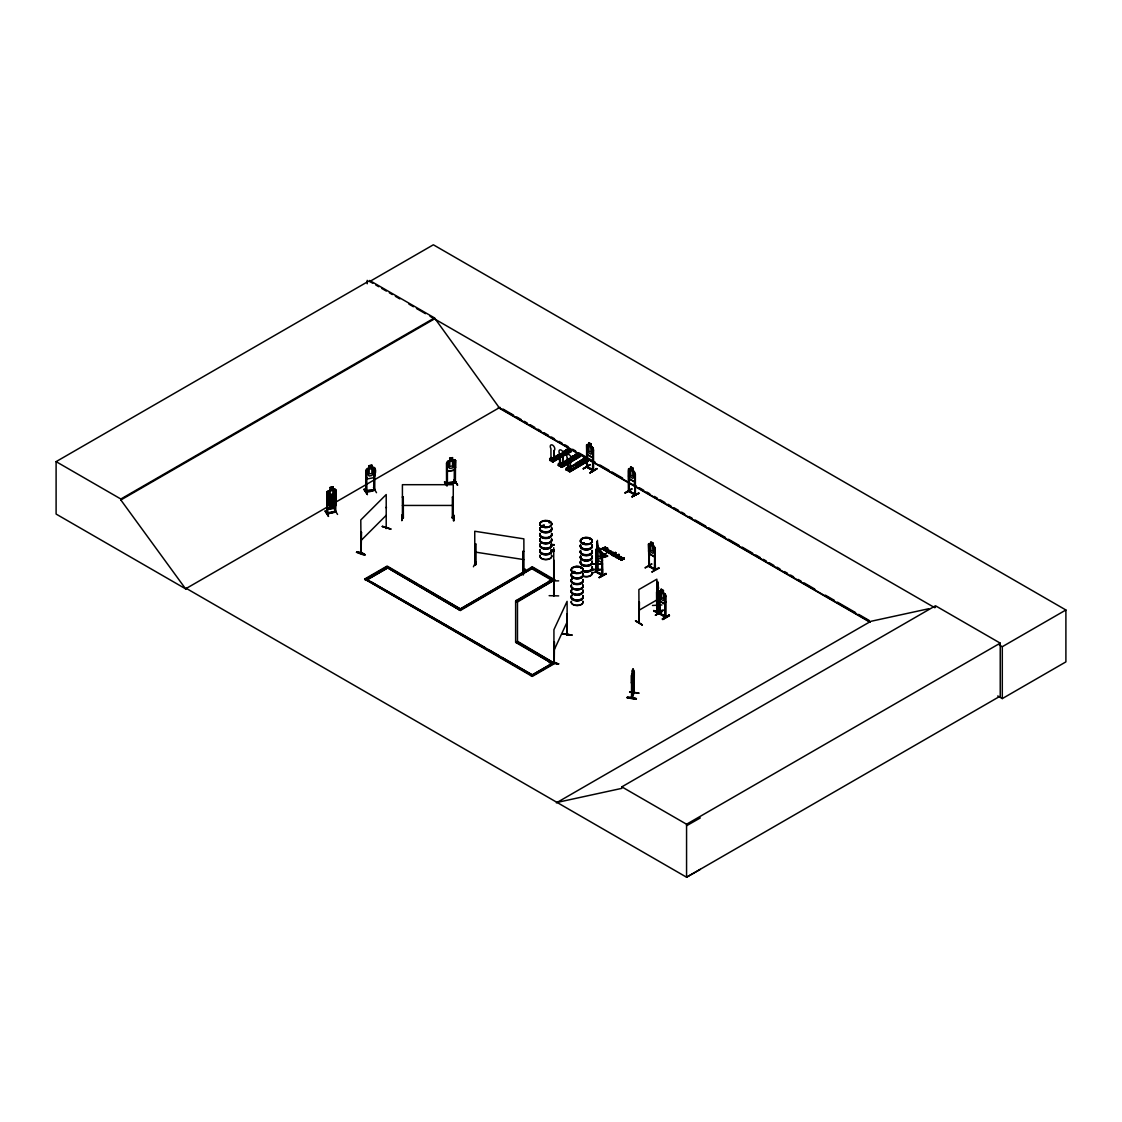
<?xml version="1.0" encoding="UTF-8"?>
<svg xmlns="http://www.w3.org/2000/svg" width="1122" height="1122" viewBox="0 0 1122 1122"><rect width="100%" height="100%" fill="white"/><g stroke="black" fill="none" stroke-linecap="round" stroke-linejoin="round"><path stroke-width="1.5" d="M517.48 601.294L516.176 600.536L517.48 601.294L517.48 642.163L515.629 642.163L515.629 601.294L517.48 601.294L554.745 579.779L517.48 601.939L515.629 601.294M597.367 545.278L597.339 546.695M549.135 580.901L558.658 580.873M597.213 543.749L597.325 541.744L597.409 550.187M597.255 548.924L597.241 550.678M597.227 549.724L597.255 548.321M554.142 450.441L553.679 460.188C551.028 457.678 550.159 458.632 553.819 460.104L554.142 450.441A3.184 1.851 59.5 0 0 554.142 446.78A3.184 1.851 59.5 0 0 550.93 444.957A3.184 1.851 59.5 0 0 550.93 448.632L550.972 458.688L551.954 458.141M562.388 465.209L562.851 455.476A3.184 1.851 59.5 0 0 562.851 451.801A3.184 1.851 59.5 0 0 559.64 449.992A3.184 1.851 59.5 0 0 559.64 453.653C558.98 458.603 559.808 466.766 560.902 462.881M562.529 465.125L562.992 455.392M570.158 469.697L570.621 459.964A3.184 1.851 59.5 0 0 570.621 456.289A3.184 1.851 59.5 0 0 567.409 454.48A3.184 1.851 59.5 0 0 567.409 458.141L567.886 468.407L570.158 469.697L570.425 459.978M633.72 680.465C635.164 670.704 632.093 690.128 631.462 682.541M553.903 663.13L554.492 661.826L553.903 663.13L558.672 663.845L549.443 662.036L549.317 662.751L558.672 663.845L553.931 663.074L553.931 629.694L567.087 601.35L567.213 635.29L567.466 633.972L566.792 634.365M554.142 641.826L554.226 663.172L554.464 641.882M658.558 595.305L658.305 597.311L658.474 595.375M657.59 595.53L657.66 605.95L657.113 605.389M658.446 609.961L657.548 605.403M657.296 588.924L657.983 593.524L658.095 585.824L658.909 610.803L657.506 605.431M361.508 532.249L360.793 532.585L361.508 532.249L361.088 553.483L360.793 519.977L386.206 494.55L386.206 528.42M361.522 553.034L361.27 552.108M385.73 527.649L386.543 527.214L386.024 528.49M631.574 675.739L631.546 698.08L634.196 692.555M631.546 697.253L631.504 697.954M634.323 692.933L634.323 692.05L633.734 692.597M626.96 697.688C632.57 695.402 645.066 701.797 626.974 697.604M636.174 699.09L627.086 697.323L636.3 698.81M559.527 463.723L563.623 465.798L563.356 464.298L561.519 466.457L558.644 464.831L560.215 462.516L558.377 463.596L558.784 465.518L568.097 460.174M550.86 460.315L550.86 458.042L551.898 458.632L551.898 460.904L552.501 458M568.195 468.533L568.742 467.383L568.377 470.427L567.984 467.004L566.147 468.084L566.147 469.431L585.123 459.613M567.732 468.547C570.257 467.664 567.185 467.411 568.461 468.281M635.557 620.704L642.345 624.954L635.585 620.648M631.728 674.238L631.546 675.767L633.706 670.185L633.734 693.354M356.473 552.347C360.723 550.089 373.626 559.541 356.501 552.262M579.218 464.298L579.485 463.484L577.914 463.344M579.485 464.017C579.134 461.479 575.881 464.788 578.994 464.171M543.567 526.064L541.758 525.923A5.933 3.422 0 0 1 544.296 525.11M549.57 521.772L549.331 521.632M549.471 522.151L548.967 521.884M574.787 571.729L573.062 571.996L573.833 571.421M574.843 571.911L573.987 572.29M582.613 542.753L583.819 542.711L583.454 543.385M581 567.942L580.635 568.237M589.892 539.331L589.807 539.556M589.611 539.289L589.639 538.869M631.868 679.623L632.275 680.788C634.477 677.015 633.032 660.549 631.868 674.855L631.854 698.122L632.107 676.832M326.811 513.02L327.806 512.81M326.811 513.778L335.829 511.309M560.004 464.073L561.14 463.246M374.818 489.346C374.187 490.09 371.985 491.871 365.912 492.081L365.898 471.114L366.712 470.96L366.908 491.871L366.81 490.945L365.954 491.338M374.678 489.346L374.608 490.118L365.954 491.801M374.019 469.711L374.047 490.51L373.907 469.529L374.832 469.543L373.907 469.529M447.229 484.129C467.874 480.006 442.713 481.969 447.44 484.367L447.355 463.4L446.542 463.568L446.556 484.522L455.56 482.726L455.462 482.025M455.462 481.801L446.612 484.283M454.662 462.152L455.476 461.998L454.55 461.969L454.55 482.726M617.927 557.76L618.699 558.616A1.487 0.856 0 0 0 619.653 558.77L621.742 557.564A1.487 0.856 0 0 0 621.476 557.017L620.971 556.722A1.501 0.87 0 0 0 620.003 556.568C610.62 559.457 621.756 555.727 617.198 555.39L614.758 556.274L618.432 556.217L616.413 557.662M621.742 557.999L619.653 559.205A1.487 0.856 0 0 1 618.699 559.051C617.591 555.979 621.518 553.679 616.413 557.227M596.301 552.823L596.245 551.645M552.403 457.986L551.8 458.66M552.347 458.071L551.982 458.758M549.696 460.104L552.501 458.547M560.144 463.891L561.28 463.218M568.013 467.888L571.393 470.272L571.126 468.772L569.289 470.945L566.414 469.319L568.251 467.159M568.616 467.776L567.494 467.467L567.339 469.838L567.339 467.565L571.126 469.866L571.126 468.772M592.444 457.524L593.328 455.49L592.5 457.636L587.297 454.634L586.624 444.845L588.91 445.168L587.802 445.56L587.802 450.329L588.91 453.008L590.971 454.2L592.079 452.797L591.112 443.891L591.112 446.444L592.542 447.271L587.395 444.298M601.588 562.304L602.472 560.285M602.402 560.229L601.644 562.431L596.441 559.429L595.768 556.484M634.351 481.801L635.178 479.655L634.351 481.801L629.162 478.799L628.544 475.812M654.35 556.652L655.234 547.76L652.948 545.629M649.203 553.763L648.6 550.79L649.203 553.763L654.407 556.764L655.164 554.563M664.785 603.973L665.598 601.897M659.035 598.11L659.638 601.097L664.841 604.099L665.669 601.953M597.886 569.653L597.858 558.784M327.147 497.747L328.115 494.928L335.029 493.484L335.927 495.826L334.917 493.526M327.245 497.733L328.185 494.998M327.105 498.519L328.017 500.875L334.889 499.374L335.759 496.569M334.889 499.374L335.899 496.625M327.175 491.632C329.055 497.859 321.944 514.732 334.973 507.425L335.983 504.676L335.899 489.753L334.819 489.024L327.077 491.618L326.965 513.988L326.909 493.007L327.834 493.007L326.909 493.007M366.095 476.64L367.006 479.01L373.949 477.621L374.832 474.83M373.949 477.621L374.958 474.887M446.738 469.094L447.65 471.45L454.592 470.076L455.602 467.327M551.856 458.898L551.589 458.772M325.128 510.917L328.55 516.443L325.128 511.197M367.357 494.171L364.285 488.954L367.343 494.493M657.618 582.36L656.791 612.864L656.552 591.967M554.072 580.565L553.735 581.294M553.735 547.676L553.721 595.445M553.665 595.74L553.721 594.716M554.058 595.445L554.058 594.716M475.588 543.988L474.746 543.861L475.588 543.988L475.602 564.801M475.896 561.856L473.428 566.778M475.476 564.759L474.662 563.861L475.686 564.226M523.862 572.22L522.936 572.08L523.118 551.154L523.104 572.164L523.96 572.234L523.862 538.855L474.746 531.253L474.816 564.703L475.686 564.773L475.672 543.805M523.862 551.463L523.034 551.337M522.936 571.547L524.03 571.266L523.147 571.897M522.922 574.773L525.222 569.05L523.301 574.843M566.848 635.248L567.087 613.958L566.848 635.248L567.466 633.972M562.655 633.986L572.01 635.052L562.655 633.551M567.255 634.435L566.862 635.192L567.437 634.715M567.816 467.874L567.774 468.561M583.272 468.828L590.018 464.929M625.122 492.993L631.868 489.094M592.43 573.3L599.12 569.724M651.602 563.959L645.234 567.634M655.627 615.263L662.359 611.392M553.931 650.451L567.087 622.107M632.415 670.704L632.892 669.666L632.415 671.559M634.309 672.106L634.112 693.396L633.607 670.171M629.694 691.755L638.797 693.073M631.574 698.024L633.944 692.835M638.895 693.172L629.582 691.937M402.209 514.816L401.816 520.72L402.279 515.208M402.195 515.138L402.293 520.285M587.269 446.682L586.652 446.332L587.269 467.439C588.615 465.63 585.109 466.373 587.241 467.495L587.493 453.47M592.472 447.313L593.328 448.632L593.019 470.413M628.544 490.566L629.428 490.721L629.063 491.604L628.432 490.454L629.091 490.903M635.08 494.353L634.715 493.778M649.4 552.613L649.147 566.624L648.53 543.988L650.816 544.31M661.167 589.12L663.453 590.354L663.312 592.991L664.42 594.492L664.42 599.246L663.312 600.663L661.251 599.471L660.143 596.778L660.143 592.023L661.251 591.799C660.507 585.011 662.709 594.183 659.736 590.761L658.965 591.308L659.582 613.944L659.231 592.654M663.453 592.907L665.669 595.095L665.669 617.409C666.328 615.627 662.583 615.445 659.231 612.668M664.897 617.002L665.22 596.119L665.023 617.072M658.348 610.284L658.796 609.442M360.709 552.585L361.522 552.276M326.909 513.006C345.871 508.518 325.156 515.391 327.75 513.049M327.806 513.792L327.708 492.824M334.833 512.039L334.833 491.282L335.759 491.282L334.959 491.464M335.744 511.309L335.688 512.095L327.133 513.946M335.744 512.067L335.759 489.753M334.903 497.228L328.115 498.617L327.175 499.697L330.106 498.168L330.134 491.043L332.869 490.454L332.954 497.649L334.412 498.182L334.412 502.951L332.954 505.307L330.205 505.896L328.746 504.157L328.746 499.388L330.134 497.046L332.869 496.443L334.328 498.168L334.328 502.937L332.869 504.115L333.01 506.779L330.078 507.425L333.01 506.779M635.529 621.055L642.317 624.912M562.907 454.648L562.725 453.919M571.617 459.683L570.411 458.575M600.943 552.585L601.126 552.333A1.935 1.108 0 0 0 601.069 551.589L599.597 550.734M552.585 458.211L551.996 458.463M543.511 525.98L542.052 525.769L542.922 526.442A5.947 3.436 0 0 0 541.631 526.961M583.65 542.669L582.598 543.02L583.959 542.824M574.604 572.01L573.819 572.276M617.998 557.985L620.284 556.905L621.476 557.452M604.407 556.33C613.636 554.128 598.25 559.583 603.608 556.512C608.11 551.098 602.486 559.78 605.656 554.773M603.608 556.947L605.179 554.492M327.105 491.674L330.092 490.132L330.008 487.523L332.968 486.934L330.008 487.523M335.801 502.614L334.917 503.666L328.185 505.124M333.01 504.227L335.927 502.684M374.86 474.887C377.343 467.523 373.458 465.279 366.992 468.645L366.053 469.739L366.109 492.067M449.684 460.749L446.696 462.194L446.752 484.508M631.924 698.066L633.734 692.807M402.405 517.102C403.499 519.893 401.746 515.741 403.373 517.508M402.307 517.859L403.373 518.055L403.275 497.102L402.405 497.102L403.275 497.102M452.292 517.523L453.358 517.102M386.501 507.256L385.786 507.593M390.793 528.981L382.504 526.26M360.793 540.734L386.206 515.307M602.135 554.058L601.687 552.066L600.186 551.281L600.256 548.686L598.054 547.41M603.019 554.492L603.257 553.37L601.785 552.88M328.746 499.388L330.205 498.224L330.205 495.672M577.704 463.218L577.942 464.396L579.387 463.947M609.737 552.248L608.643 552.767L605.235 550.201L608.222 549.373L608.994 550.131L608.376 551.253L607.381 549.514L605.333 551.239L606.96 552.024L610.859 551.435L609.484 550.748L610.873 551.94L609.821 551.898M608.04 550.944C605.095 547.845 611.799 551.912 606.076 550.032C606.553 552.473 607.17 551.687 606.273 549.892M541.884 525.657L543.483 525.657M574.38 572.234L574.127 571.421M574.632 572.374L573.37 572.262M630.69 469.375L628.474 469.01L628.446 491.296L635.108 495.068L635.108 472.783L632.892 470.651L633.93 472.194L633.93 476.962L632.822 478.365L630.76 477.173L629.652 474.48L630.69 466.822L632.962 468.056L632.962 470.609M628.544 469.094L629.288 468.575M595.838 549.724L596.539 549.093L595.768 549.64L595.796 571.968L596.175 571M452.39 517.116L453.246 517.102M453.232 517.312L452.32 517.326M453.302 518.098L452.32 518.083L452.39 497.116L453.26 497.298L452.39 497.116M600.256 552.683L601.126 551.898A1.935 1.108 0 0 0 601.069 551.154L599.765 550.397M657.057 605.515L658.558 610.775M602.795 554.198L601.785 553.314M599.765 552.403L600.565 551.421L599.765 550.832M474.732 563.665L475.672 563.805M474.732 564.422L475.644 564.548M567.452 449.431L571.407 451.647L552.627 461.927L560.201 457.481M550.103 460.525L568.644 450.104L550.061 460.469L549.668 458.575L551.505 457.495M552.417 461.605L571.14 451.184L567.718 449.277L562.823 452.166L566.231 454.087L562.823 452.166M571.168 451.367L570.2 450.974L570.958 451.409M552.809 461.998L553.076 460.497L554.913 459.417L552.809 460.343L552.809 461.423L549.934 459.796L551.772 457.636M558.181 465.181L562.038 467.341L568.069 463.779M571 461.969L580.116 456.668L576.456 454.48M558.756 465.49L575.852 456.023M559.065 465.504L568.055 460.006M579.653 456.444L560.874 466.682L561.603 467.103L579.836 456.219L576.428 454.298L558.097 465.111M579.836 456.219L578.994 456.065M579.836 455.953L561.309 466.92L563.623 464.438M584.45 459.249L565.867 469.599L569.808 471.829L587.886 461.156L584.197 458.519C579.429 459.543 586.357 463.456 587.605 460.441M565.951 469.669L584.197 458.519M584.015 459.01L587.648 460.876L568.714 471.212M569.289 471.521L569.555 470.006L571.393 468.926M639.175 601.995L639.119 623.103L639.414 602.135M653.803 610.508L660.563 614.379L653.663 610.578M559.64 453.653L560.369 463.47M562.823 451.886L564.661 450.806L568.069 453.008L564.661 450.806M565.881 450.09C575.923 454.494 561.014 450.623 567.718 449.01M553.903 457.425L560.187 453.723M553.988 457.495L560.229 453.891M564.52 451.282L567.746 449.445M554.352 457.692L567.9 449.698M566.905 450.707L549.85 460.357M552.15 461.633L570.467 450.82M571.126 450.932L562.767 456.121M567.409 458.141L568.111 468.365M571.533 456.92C581.575 461.324 566.666 457.453 573.37 455.841L576.778 458.028L573.37 455.841M574.59 455.111C584.632 459.529 569.724 455.658 576.428 454.031M570.593 458.281L577.115 454.845M570.817 458.421L576.428 454.298M559.247 465.798L568.237 460.427M571.252 458.66L575.768 455.995M559.555 463.077L560.762 463.568L560.607 465.939L560.621 463.344M560.86 466.654L579.176 455.841M561.813 467.047L567.83 463.498M570.846 461.717L579.836 456.359M581.084 464.284C579.836 467.299 572.907 463.386 577.676 462.362L581.084 464.564L577.676 462.362M584.548 462.25C583.3 465.265 576.371 461.352 581.14 460.329L584.548 462.516L581.14 460.329M582.963 460.132L566.315 469.866L567.073 470.272M566.358 469.908L583.622 460.511M568.63 471.142L586.946 460.329M568.896 471.128L587.605 460.707M569.78 471.815L587.872 461.17M554.114 595.74L554.058 560.285M186.42 588.447L185.691 588.882L56.1 514.058L56.1 461.633L369.755 280.542L434.509 317.919L499.262 407.735L869.999 621.784M369.755 280.542L369.755 281.51L433.358 244.792L1065.9 609.989L1065.9 661.882L1002.297 698.599L997.753 695.963M56.1 461.633L120.853 499.01L434.509 317.919M700.296 869.382L686.566 877.208L186.336 588.405L185.593 588.826L120.853 499.977L434.509 318.886M185.593 588.826L326.923 507.228M334.482 502.866L499.991 407.314M586.624 444.845L586.652 467.173M516.176 642.05L552.122 663.453L516.176 642.696L517.48 641.293L554.745 663.453L532.277 676.426L364.678 579.022L387.146 566.049L460.371 608.966L419.923 585.614M364.678 579.667L387.146 566.694L416.921 583.889M593.258 448.674L592.444 447.383M386.964 568.321L365.996 580.425L388.464 567.452M592.64 470.637L592.64 449.796L593.496 450.006L593.566 470.805L586.89 466.962L586.89 446.205M593.496 450.006L592.64 449.796M587.297 454.634L592.57 457.594M583.328 468.926L590.074 464.606L583.328 468.505M592.57 469.978L593.117 470.903M629.176 468.505L634.365 471.506M632.962 468.056L632.822 470.693M629.091 491.646L629.344 470.721M634.435 494.129L635.178 495.111L634.505 473.961L635.347 474.171L635.417 494.97L628.727 491.071L628.502 470.497L629.119 470.847M635.347 474.171L634.505 473.961M629.162 478.799L634.421 481.759M625.178 493.091L631.924 488.771L625.178 492.656M634.842 494.606L634.729 473.821M631.924 496.555L639.035 493.287L631.967 496.611M554.745 579.779L532.277 566.806L459.052 609.723M460.553 608.853L514.493 577.718M517.48 575.993L527.971 569.934M553.441 580.537L530.958 567.564L532.277 567.452L547.255 576.105M460.371 609.835L532.277 568.321L460.371 610.48L387.146 567.564L460.371 610.48M596.034 550.986L596.133 571.771L602.724 575.572L602.023 554.45L601.715 575.306L602.023 554.45M604.085 547.62L605.726 548.56C611.322 545.544 602.023 553.09 603.664 548.293L601.448 549.023L605.487 546.807M601.448 549.023L605.487 547.241M601.448 548.588L607.591 548.462M516.176 600.536L552.122 579.779L516.176 601.182M603.552 550.243L605.305 549.233M603.552 549.808L607.591 548.027M601.616 552.108L602.402 553.469L602.472 575.74L595.838 571.954M602.402 553.469L601.63 552.445M602.626 554.801L601.785 554.591M609.484 550.748C614.463 551.042 607.591 552.936 609.232 553.525L611.49 552.038L609.484 551.183M601.701 555.572L605.88 553.679L602.149 555.825M601.701 556.007L605.88 553.679M615.641 552.501C614.099 556.807 607.395 553.679 612.402 552.178A1.473 0.856 0 0 1 613.313 552.305A1.711 0.996 0 0 1 614.043 552.908L615.641 552.501L614.043 552.908M614.043 553.342A1.711 0.996 0 0 0 613.313 552.739A1.473 0.856 0 0 0 612.402 552.613L610.915 553.581L613.664 553.118L612.191 552.571L610.242 553.777L611.742 554.661M611.574 554.366L613.664 553.118M611.476 554.815L615.641 552.922M612.57 554.829C615.052 555.095 618.601 551.898 614.253 556.217A1.445 0.827 0 0 1 613.496 556.035C611.504 556.568 615.585 553.455 616.791 554.941M612.57 555.264L613.075 554.534M616.301 555.222L616.791 554.52M614.758 556.274L618.937 554.394L617.591 555.6M614.758 556.708L618.937 554.829M617.591 555.166L618.937 554.394M622.542 557.69C621.911 558.027 624.407 558.209 624.07 557.69M622.542 558.125C618.797 561.491 621.714 559.443 624.07 558.111M622.472 558.518L620.634 559.668L621.883 560.327M623.299 558.125L624.127 559.037L621.181 559.92L621.883 559.906M648.53 543.988L648.937 566.091M649.301 543.441L654.449 546.414M648.797 545.334L649.484 566.456M653.018 543.034L653.986 551.926L652.878 553.328L650.816 552.136L649.708 549.457L650.816 541.758L653.018 543.034L653.018 545.587M601.715 574.759C607.451 575.712 585.965 567.283 602.598 574.745M606.301 573.875L599.218 577.62L606.006 573.356M599.218 577.62L606.048 573.721L599.246 577.213M655.164 547.76L655.234 570.074L654.547 569.766L654.785 548.798L655.458 569.948L648.726 566.049M655.388 549.149L654.547 548.924M654.407 556.764L649.259 553.721M645.178 567.956L651.882 564.071M516.176 642.696L517.48 641.938M654.477 569.106L655.024 570.046M655.164 569.289L649.231 566.077L654.715 568.966M659.077 568.237L652.036 571.925M665.907 616.511L665.907 617.268L659.231 613.411L659.105 591.35L664.883 593.734M638.881 610.326L656.861 599.947M659.638 601.097L664.841 604.099M551.94 663.565L530.958 675.668L553.441 662.695M364.678 579.022L532.277 675.781L554.745 662.807M655.669 614.954L662.036 611.28M655.29 615.179L662.415 611.069M665.023 616.315L659.904 613.271M662.415 619.288L669.189 614.996L662.415 618.853L662.793 619.498L669.525 615.557L662.793 619.484M662.457 618.881L669.203 615.024M556.344 802.875L870.742 621.35L928.665 608.755M557.073 802.44L621.826 788.359L621.826 786.859L935.482 605.768L1000.235 643.144L1000.235 696.117L686.566 877.208L686.566 824.235L1000.235 643.144M935.482 607.268L934.752 607.703L429.992 316.278M999.295 644.968L1002.297 646.707L1065.9 609.989M686.566 825.75L700.296 817.924M444.817 481.801L447.215 485.349M571.449 459.585L570.425 459.754M583.777 543.357L582.556 543.357M608.587 552.01L609.078 552.669M474.83 563.679L474.872 564.422M475.546 564.015L474.746 563.875M523.96 571.477L523.118 571.379M366.74 491.941C365.029 488.561 384.916 489.767 366.123 491.338M374.748 490.356L374.832 468.014L373.85 467.369M455.392 482.039L454.452 481.997L455.364 481.815M455.392 482.797L455.476 460.469M639.077 622.738L638.881 589.555L656.861 579.176L656.791 612.864M604.407 556.764L607.591 556.316M607.591 555.881L602.009 556.891L603.608 556.512M332.869 498.491L330.134 499.08C332.35 503.736 326.642 506.639 330.962 500.833L329.026 498.224L331.537 500.16L334.075 497.13L332.168 500.594L333.851 503.189L331.593 501.296L330.106 503.862L332.869 503.259L332.869 498.491L330.205 499.08L330.205 503.848L332.954 503.259M332.968 489.501L334.861 489.08M330.134 495.812L332.869 495.223M334.174 508.953L337.554 514.423M330.106 495.615C334.412 493.47 332.084 498.491 335.941 497.761M328.045 508.841L334.973 507.425M369.012 465.686L371.999 465.153L371.901 467.818L373.388 468.365L373.388 473.133L371.901 475.476L369.152 476.023L367.665 474.269L367.665 469.501L369.152 468.365L369.054 465.742M369.152 465.812L371.901 465.265M449.656 458.127L452.643 457.608L452.545 460.258L454.031 460.819L454.031 465.588L452.545 467.916L449.782 468.477L448.309 466.724L448.309 461.955L449.782 460.805L449.684 458.197M454.48 459.81L455.602 460.469L452.643 460.16M447.678 471.296L454.592 470.076M373.444 487.509L376.501 492.712M363.808 489.487L367.413 494.592M454.466 479.935L457.552 485.097L454.452 479.893M454.045 479.95L457.566 485.139M592.809 469.627C598.138 472.586 577.564 461.507 592.682 469.852M595.964 570.958L596.708 572.136M648.726 565.292L649.021 566.582M616.287 554.773L614.337 554.254L614.253 555.783A1.445 0.827 0 0 1 613.496 555.614L613.131 555.124M386.08 527.691L386.08 528.448L386.571 527.242M334.987 512.235L334.833 506.849M657.997 583.286L657.983 585.866M657.534 589.807L657.983 591.476L657.59 585.151M658.404 586.988L658.572 588.517M657.296 593.103L657.141 590.018L658.418 597.297M652.485 605.473L661.994 604.954M654.028 611.238C658.516 611.897 673.27 608.433 654.112 611.518M570.411 458.786L571.603 459.066M570.705 459.992L571.715 458.996M587.213 466.696L586.694 466.401M593.215 470.903L586.694 467.159M596.357 571.477L596.301 571.463M659.834 598.208L659.904 613.804L658.909 612.794L659.68 613.187M665.556 617.366L665.598 595.081L664.813 593.776M608.797 551.631L607.535 552.473L609.078 553.104M597.213 543.665L597.353 550.776M453.386 514.816L453.919 520.706L453.414 515.138M549.135 595.67L558.672 595.894M402.405 505.447L453.26 505.447M597.423 540.341L597.423 550.832M597.521 543.525L598.054 550.131L596.946 550.355L596.946 555.11L598.054 557.802L600.116 558.994L601.224 557.578L601.224 552.823L599.597 551.154M551.028 544.591L554.212 544.717M551.028 544.885L554.212 544.899M551.028 545.026L554.212 544.591M554.212 550.103L551.028 550.103L554.212 550.103L554.212 550.832L551.028 550.818L554.212 550.762M551.028 550.453L554.212 550.523M602.458 563.777L592.921 563.791L602.458 564.226M592.921 563.917L602.458 563.889M592.921 569.359L602.458 569.289M592.921 569.653L602.458 570.032M517.48 641.504L515.629 642.163M361.27 552.865L361.214 532.151M611.742 554.226C609.456 554.1 613.103 551.912 613.664 553.553M542.515 526.036L542.852 526.036A6.031 3.478 0 0 0 541.561 526.597M553.3 462.306L549.668 459.922M609.442 552.459L608.208 551.8L610.186 552.024M402.433 518.069L402.405 484.69L453.26 484.69L453.26 518.055L453.148 517.046M562.669 633.846L572.024 635.08M474.746 552.01L523.862 559.612M633.06 671.363L633.159 668.824M631.434 682.611L631.462 675.725M658.74 610.2L658.754 596.413M553.735 580.565L553.665 581.308M453.358 517.859L452.39 518.055L452.489 517.06M523.862 571.238L523.75 572.262M390.807 529.009L382.265 526.555M382.307 526.442L390.596 529.163M453.863 520.65L453.807 515.152M328.676 504.171L330.134 504.704L330.078 507.425M649.021 565.825L649.063 565.797M602.29 575.67L601.827 574.646M582.36 459.599L585.768 461.521M579.303 461.408L582.711 463.33M562.332 453.484L564.604 455.041L562.332 453.765M571.042 458.519L573.314 460.076L571.042 458.786M575.838 463.442L579.247 465.364M552.305 458.281L551.014 457.958L551.014 460.23M559.724 465.251L560.762 465.84M369.755 281.51L372.77 283.249M375.786 284.988L378.801 286.727M381.803 288.466L386.319 291.075M389.334 292.814L392.349 294.553M395.365 296.292L399.881 298.901M408.913 304.118L413.429 306.727M416.444 308.466L425.476 313.669M591.112 443.891L588.826 442.657L588.91 445.35M503.021 409.053L513.61 415.168M516.639 416.921L521.183 419.544M524.198 421.283L527.228 423.036M530.257 424.775L534.801 427.398M537.831 429.151L540.846 430.904M543.875 432.643L548.42 435.266M551.449 437.019L554.464 438.758M559.008 441.381L562.038 443.134M565.067 444.873L568.083 446.626M572.627 449.249L575.656 450.988M578.686 452.741L595.333 462.348M599.863 464.971L608.951 470.216M611.967 471.955L622.57 478.07M633.159 484.185L636.188 485.938M639.217 487.691L643.748 490.3M646.777 492.053L649.806 493.806M654.336 496.415L657.366 498.168M660.395 499.921L664.939 502.544M667.969 504.283L670.984 506.036M674.013 507.775L678.558 510.398M681.587 512.151L684.602 513.89M689.146 516.513L692.176 518.266M695.205 520.005L705.794 526.12M708.823 527.873L725.471 537.48M728.487 539.233L739.089 545.348M742.105 547.087L752.708 553.216M755.723 554.955L760.267 557.578M763.297 559.331L766.326 561.07M769.355 562.823L773.885 565.446M776.915 567.185L779.944 568.938M784.474 571.561L787.504 573.3M790.533 575.053L793.563 576.792M798.107 579.415L801.122 581.168M804.151 582.907L814.74 589.036M825.343 595.151L834.417 600.382M837.447 602.135L855.609 612.612M858.625 614.365L869.227 620.48M498.266 407.595L870.223 622.345M634.659 494.003L629.19 491.113L634.996 494.297M659.091 568.279L658.712 567.634L651.98 571.954M655.402 569.12L654.547 568.952M648.558 566.231L655.164 570.046M622.177 557.9L624.127 559.037M606.623 549.696L608.04 550.509M606.273 550.327L608.124 551.393M596.469 549.135L598.124 550.089L598.124 547.536M596.497 549.247L601.588 552.178M665.22 596.119L665.837 596.469L664.981 596.259M659.035 613.608L665.598 617.366M550.257 577.83L554.745 580.425M530.958 568.209L553.441 581.182M518.981 642.808L554.745 663.453M371.845 582.29L485.363 647.829M488.379 649.568L498.981 655.697M502.011 657.436L532.277 674.911L367.301 579.667M621.826 786.859L686.566 824.235M327.147 504.605L330.078 504.872M600.34 551.519L600.116 548.77M560.046 463.512L563.356 465.378L563.356 464.298M654.589 569.752L654.785 548.798M592.64 470.581L592.879 456.584M560.425 463.484L560.215 462.516M330.008 490.076L328.676 491.366L328.676 496.134L330.134 497.859L332.869 497.256L334.328 494.9L334.328 490.132L332.869 489.599L332.925 486.878M454.522 459.725L447.636 461.086M447.355 463.4L446.542 463.568M447.271 485.742L444.438 481.927L446.766 485.84M366.712 470.96L365.898 471.114M366.151 476.555L367.076 478.898M327.175 498.434L328.087 500.763M327.245 506.457L328.087 508.897M597.423 569.611L597.521 558.784M658.081 583.3L657.52 581.491L657.282 605.992M657.197 582.837L658.404 587.044M659.105 598.152L659.778 600.999M595.908 556.484L596.567 559.331M597.227 541.744L597.213 546.26M597.353 547.592L597.381 549.275M597.213 546.162L597.227 549.906M453.344 514.774L453.386 520.706M1002.297 646.707L1002.297 698.599M657.464 584.66L657.59 592.065M630.76 466.78L630.76 469.501M629.344 477.635L629.19 491.646M622.92 558.77L622.85 557.872M596.638 558.265L596.469 572.276L596.399 551.477M592.921 569.289L592.921 570.032M588.98 442.741L588.98 445.308M567.984 467.004L567.984 468.351M559.724 462.979L559.555 465.35M554.913 459.417L554.913 460.763M554.647 459.263L554.647 460.343M549.275 521.295L549.275 522.978M517.48 641.293L517.48 642.163M455.574 460.413L455.504 467.341M454.55 461.969L454.452 482.755M367.217 280.346L367.217 283.782M334.833 491.282L334.833 494.746M120.853 499.01L120.853 499.977M621.35 557.368A1.501 0.87 0 0 1 621.616 557.929M582.963 579.948A6.031 3.478 0 0 1 576.343 584.296A6.031 3.478 0 0 1 571.911 579.106M582.893 584.885A5.961 3.436 0 0 1 577.129 589.218A5.961 3.436 0 0 1 571.379 584.885M582.963 574.226A6.031 3.478 0 0 1 576.343 578.573A6.031 3.478 0 0 1 571.911 573.384M582.963 579.653A6.031 3.478 0 0 1 576.343 584.001A6.031 3.478 0 0 1 571.911 578.812M582.963 573.931A6.031 3.478 0 0 1 576.343 578.279A6.031 3.478 0 0 1 571.911 573.09M582.879 574.562A5.947 3.436 0 0 1 577.129 578.882A5.947 3.436 0 0 1 571.393 574.562M582.879 573.608A5.947 3.436 0 0 1 577.129 577.928A5.947 3.436 0 0 1 571.393 573.608M582.865 580.298A5.933 3.422 0 0 1 577.129 584.604A5.933 3.422 0 0 1 571.407 580.298M582.879 579.331A5.947 3.436 0 0 1 577.129 583.65A5.947 3.436 0 0 1 571.393 579.331M582.851 585.137A5.919 3.422 0 0 1 577.129 589.443A5.919 3.422 0 0 1 571.407 585.137M582.963 596.273A6.031 3.478 0 0 1 576.343 600.621A6.031 3.478 0 0 1 571.911 595.431M582.851 585.614A5.919 3.422 0 0 1 577.129 589.92A5.919 3.422 0 0 1 571.407 585.614M582.893 585.333A5.961 3.436 0 0 1 577.129 589.653A5.961 3.436 0 0 1 571.379 585.333M582.963 590.551A6.031 3.478 0 0 1 576.343 594.898A6.031 3.478 0 0 1 571.911 589.709M582.963 595.978A6.031 3.478 0 0 1 576.343 600.326A6.031 3.478 0 0 1 571.911 595.137M582.963 590.256A6.031 3.478 0 0 1 576.343 594.604A6.031 3.478 0 0 1 571.911 589.415M582.879 590.887A5.947 3.436 0 0 1 577.129 595.207A5.947 3.436 0 0 1 571.393 590.887M582.879 589.934A5.947 3.436 0 0 1 577.129 594.253A5.947 3.436 0 0 1 571.393 589.934M582.865 596.624A5.933 3.422 0 0 1 577.129 600.929A5.933 3.422 0 0 1 571.407 596.624M582.879 595.656A5.947 3.436 0 0 1 577.129 599.975A5.947 3.436 0 0 1 571.393 595.656M592.023 555.867A5.905 3.408 0 0 1 586.315 560.159A5.905 3.408 0 0 1 580.607 555.867M592.051 545.657A5.933 3.422 0 0 1 586.315 549.976A5.933 3.422 0 0 1 580.579 545.657M592.065 544.703A5.947 3.436 0 0 1 586.315 549.023A5.947 3.436 0 0 1 580.565 544.703M592.065 551.393A5.947 3.436 0 0 1 586.315 555.713A5.947 3.436 0 0 1 580.565 551.393M592.135 551.042A6.031 3.478 0 0 1 586.315 555.432A6.031 3.478 0 0 1 580.495 551.042M592.135 550.748A6.031 3.478 0 0 1 586.315 555.124A6.031 3.478 0 0 1 580.495 550.748M592.051 550.425A5.933 3.422 0 0 1 586.315 554.745A5.933 3.422 0 0 1 580.579 550.425M592.135 545.32A6.031 3.478 0 0 1 586.315 549.696A6.031 3.478 0 0 1 580.495 545.32M592.135 545.026A6.031 3.478 0 0 1 586.315 549.401A6.031 3.478 0 0 1 580.495 545.026M592.065 556.203A5.947 3.436 0 0 1 586.315 560.523A5.947 3.436 0 0 1 580.565 556.203M592.051 556.708A5.933 3.422 0 0 1 586.315 561.028A5.933 3.422 0 0 1 580.579 556.708M592.065 556.414A5.961 3.436 0 0 1 586.315 560.748A5.961 3.436 0 0 1 580.565 556.414M592.051 561.982A5.933 3.422 0 0 1 586.315 566.301A5.933 3.422 0 0 1 580.579 561.982M592.065 561.028A5.947 3.436 0 0 1 586.315 565.348A5.947 3.436 0 0 1 580.565 561.028M592.135 561.645A6.031 3.478 0 0 1 586.315 566.021A6.031 3.478 0 0 1 580.495 561.645M592.135 561.351A6.031 3.478 0 0 1 586.315 565.726A6.031 3.478 0 0 1 580.495 561.351M592.135 567.073A6.031 3.478 0 0 1 589.99 570.733A6.031 3.478 0 0 1 583.3 570.986M592.051 566.75A5.933 3.422 0 0 1 589.934 570.355A5.933 3.422 0 0 1 583.342 570.607M592.065 567.718A5.947 3.436 0 0 1 589.934 571.322A5.947 3.436 0 0 1 583.342 571.575M592.023 572.192A5.905 3.408 0 0 1 589.92 575.782A5.905 3.408 0 0 1 583.356 576.035M592.135 567.367A6.031 3.478 0 0 1 589.99 571.028A6.031 3.478 0 0 1 583.3 571.28M592.065 572.529A5.947 3.436 0 0 1 589.934 576.133A5.947 3.436 0 0 1 583.342 576.385M551.589 538.826A5.961 3.436 0 0 1 545.825 543.146A5.961 3.436 0 0 1 540.075 538.826M551.659 528.153A6.031 3.478 0 0 1 545.825 532.529A6.031 3.478 0 0 1 540.005 528.153M551.575 528.49A5.947 3.436 0 0 1 545.825 532.824A5.947 3.436 0 0 1 540.089 528.49M551.659 527.859A6.031 3.478 0 0 1 545.825 532.235A6.031 3.478 0 0 1 540.005 527.859M541.561 526.302A6.031 3.478 0 0 1 544.268 525.391M551.561 527.536A5.933 3.422 0 0 1 545.825 531.856A5.933 3.422 0 0 1 540.103 527.536M551.575 534.226A5.947 3.436 0 0 1 545.825 538.546A5.947 3.436 0 0 1 540.089 534.226M551.659 533.876A6.031 3.478 0 0 1 545.825 538.265A6.031 3.478 0 0 1 540.005 533.876M551.659 533.581A6.031 3.478 0 0 1 545.825 537.971A6.031 3.478 0 0 1 540.005 533.581M551.561 533.273A5.933 3.422 0 0 1 545.825 537.578A5.933 3.422 0 0 1 540.103 533.273M551.575 539.009A5.947 3.436 0 0 1 545.825 543.328A5.947 3.436 0 0 1 540.089 539.009M551.547 539.556A5.919 3.422 0 0 1 545.825 543.861A5.919 3.422 0 0 1 540.117 539.556M551.589 555.152A5.961 3.436 0 0 1 545.825 559.471A5.961 3.436 0 0 1 540.075 555.152M551.589 539.261A5.961 3.436 0 0 1 545.825 543.595A5.961 3.436 0 0 1 540.075 539.261M551.575 544.815A5.947 3.436 0 0 1 545.825 549.149A5.947 3.436 0 0 1 540.089 544.815M551.561 543.861A5.933 3.422 0 0 1 545.825 548.181A5.933 3.422 0 0 1 540.103 543.861M551.575 550.551A5.947 3.436 0 0 1 545.825 554.871A5.947 3.436 0 0 1 540.089 550.551M551.659 550.201A6.031 3.478 0 0 1 545.825 554.591A6.031 3.478 0 0 1 540.005 550.201M551.659 549.906A6.031 3.478 0 0 1 545.825 554.296A6.031 3.478 0 0 1 540.005 549.906M551.575 549.584A5.947 3.436 0 0 1 545.825 553.917A5.947 3.436 0 0 1 540.089 549.584M551.659 544.479A6.031 3.478 0 0 1 545.825 548.854A6.031 3.478 0 0 1 540.005 544.479M551.659 544.184A6.031 3.478 0 0 1 545.825 548.56A6.031 3.478 0 0 1 540.005 544.184M551.575 555.334A5.947 3.436 0 0 1 545.825 559.654A5.947 3.436 0 0 1 540.089 555.334M621.153 557.41L618.559 558.041L620.059 556.905A1.501 0.87 0 0 1 620.971 557.157L621.153 557.41M621.153 557.844C618.306 561.014 618.166 555.881 621.153 557.844M356.712 552.01L365.029 554.801L356.698 552.052M633.032 672.359L632.275 678.754L633.032 672.359M596.862 468.561L590.074 472.825L596.862 468.561M596.862 468.856L590.13 472.783L596.862 468.856M638.713 493.007L631.981 496.948L638.727 493.063M332.378 505.489L330.625 506.723L332.378 505.489M332.378 487.579L330.625 488.813L332.378 487.579M332.463 495.615L330.695 496.85L332.463 495.615M371.41 465.784L369.643 466.135L369.643 466.99L371.41 466.64L371.41 465.784M371.901 468.659L369.152 469.206L369.152 473.975L371.901 473.428L371.901 468.659M452.054 458.225L450.287 458.589L450.287 459.431L452.054 459.08L452.054 458.225M452.545 461.114L449.782 461.661L449.782 466.429L452.545 465.882L452.545 461.114M597.409 545.993L597.311 549.093L597.521 545.867M590.607 444.2L589.274 443.428L590.607 445.041L590.607 444.2M632.457 468.351L631.125 467.594L632.457 469.206L632.457 468.351M590.971 447.383L588.91 446.191L588.91 450.96L590.971 452.152L590.971 447.383M632.822 471.549L630.76 470.356L630.76 475.125L632.822 476.317L632.822 471.549M652.499 543.328L651.181 542.557L652.499 544.184L652.499 543.328M652.878 546.526L650.816 545.334L650.816 550.103L652.878 551.295L652.878 546.526M599.737 548.981L598.419 548.223L599.737 549.836L599.737 548.981M600.116 552.178L598.054 550.986L598.054 555.755L600.116 556.947L600.116 552.178M662.948 590.649L661.615 589.892L662.948 591.504L662.948 590.649M663.312 593.847L661.251 592.654L661.251 597.423L663.312 598.615L663.312 593.847M574.155 572.683A5.947 3.436 0 0 0 583.075 569.71A5.947 3.436 0 0 0 574.155 566.736A5.947 3.436 0 0 0 574.155 572.683M574.169 573.146A5.919 3.422 0 0 0 583.061 570.186A5.919 3.422 0 0 0 574.169 567.227A5.919 3.422 0 0 0 574.169 573.146M574.155 572.879A5.961 3.436 0 0 0 583.089 569.892A5.961 3.436 0 0 0 574.155 566.919A5.961 3.436 0 0 0 574.155 572.879M577.129 605.389A5.905 3.408 0 0 0 582.837 601.097A5.961 3.436 0 0 1 577.129 605.543A5.961 3.436 0 0 1 571.379 601.21A5.905 3.408 0 0 0 577.129 605.389M583.342 543.749A5.947 3.436 0 0 0 592.262 540.776A5.947 3.436 0 0 0 583.342 537.803A5.947 3.436 0 0 0 583.342 543.749M583.356 544.226A5.919 3.422 0 0 0 592.234 541.267A5.919 3.422 0 0 0 583.356 538.308A5.919 3.422 0 0 0 583.356 544.226M583.342 543.974A5.961 3.436 0 0 0 592.276 540.986A5.961 3.436 0 0 0 583.342 538.013A5.961 3.436 0 0 0 583.342 543.974M542.852 526.807A5.961 3.436 0 0 0 551.786 523.834A5.961 3.436 0 0 0 542.852 520.846A5.961 3.436 0 0 0 542.852 526.807M542.866 527.074A5.933 3.422 0 0 0 551.772 524.114A5.933 3.422 0 0 0 542.866 521.141A5.933 3.422 0 0 0 542.866 527.074A5.919 3.422 0 0 0 551.758 524.128A5.919 3.422 0 0 0 542.866 521.155A5.919 3.422 0 0 0 542.866 527.088"/></g></svg>
